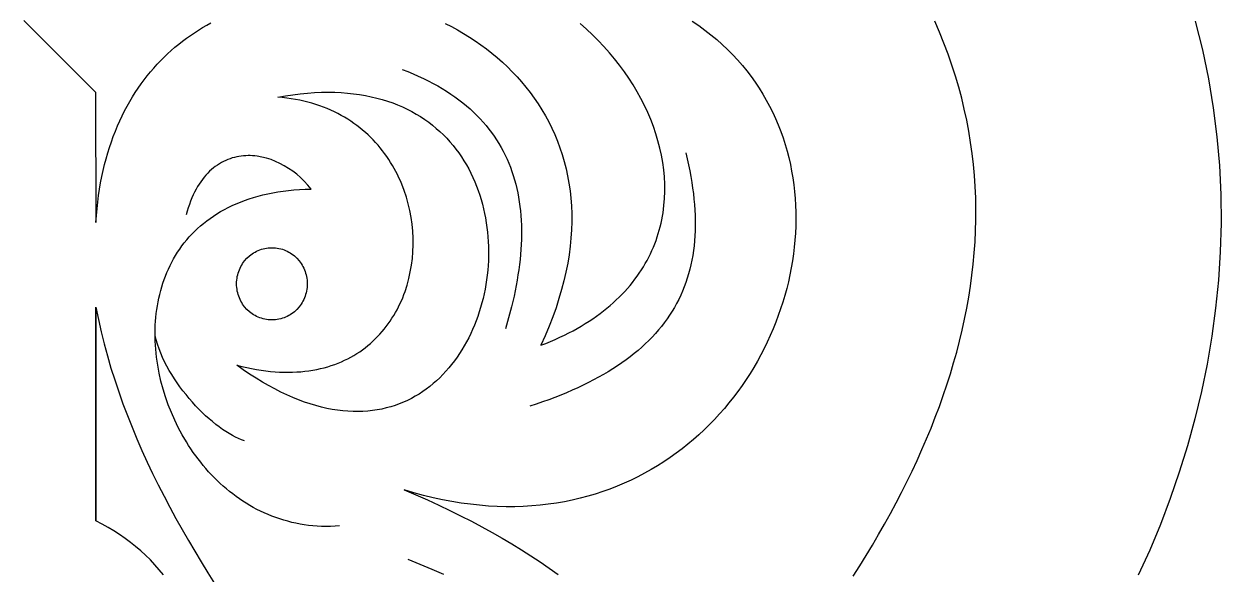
# Model space of a CAD drawing. Extents: x -5 to 96, y -47 to 131.
# Drawn here: x 46.58 to 75.69, y 7 to 20.38 of the extents above; entities that cross this region are included whole.
import ezdxf

# ---------------------------------------------------------------- set-up
doc = ezdxf.new("R2010")
doc.units = 0
doc.header["$MEASUREMENT"] = 0
doc.layers.add('LAYER_1', color=18, linetype='CONTINUOUS')

msp = doc.modelspace()

# ---------------------------------------------------------------- linework, layer by layer
at = {"layer": 'LAYER_1'}
for points in [[(46.58, 20.462), (48.316, 18.717), (48.329, 15.552), (48.341, 15.719), (48.356, 15.883), (48.373, 16.045), (48.394, 16.203), (48.418, 16.359), (48.444, 16.513), (48.474, 16.663), (48.506, 16.811), (48.54, 16.956), (48.578, 17.098), (48.618, 17.238), (48.66, 17.375), (48.705, 17.509), (48.753, 17.641), (48.803, 17.77), (48.856, 17.896), (48.91, 18.02), (48.968, 18.141), (49.027, 18.26), (49.089, 18.376), (49.153, 18.489), (49.219, 18.6), (49.287, 18.708), (49.357, 18.814), (49.429, 18.917), (49.503, 19.017), (49.579, 19.115), (49.657, 19.211), (49.737, 19.303), (49.819, 19.394), (49.902, 19.482), (49.987, 19.567), (50.074, 19.65), (50.162, 19.731), (50.252, 19.809), (50.344, 19.884), (50.437, 19.957), (50.531, 20.028), (50.627, 20.096), (50.724, 20.162), (50.823, 20.226), (50.923, 20.287), (51.024, 20.345), (51.126, 20.402)], [(46.58, 20.462), (48.316, 18.717), (48.329, 15.552), (48.341, 15.719), (48.356, 15.883), (48.373, 16.045), (48.394, 16.203), (48.418, 16.359), (48.444, 16.513), (48.474, 16.663), (48.506, 16.811), (48.54, 16.956), (48.578, 17.098), (48.618, 17.238), (48.66, 17.375), (48.705, 17.509), (48.753, 17.641), (48.803, 17.77), (48.856, 17.896), (48.91, 18.02), (48.968, 18.141), (49.027, 18.26), (49.089, 18.376), (49.153, 18.489), (49.219, 18.6), (49.287, 18.708), (49.357, 18.814), (49.429, 18.917), (49.503, 19.017), (49.579, 19.115), (49.657, 19.211), (49.737, 19.303), (49.819, 19.394), (49.902, 19.482), (49.987, 19.567), (50.074, 19.65), (50.162, 19.731), (50.252, 19.809), (50.344, 19.884), (50.437, 19.957), (50.531, 20.028), (50.627, 20.096), (50.724, 20.162), (50.823, 20.226), (50.923, 20.287), (51.024, 20.345), (51.126, 20.402)], [(62.83, 20.441), (62.986, 20.335), (63.137, 20.225), (63.283, 20.112), (63.423, 19.996), (63.558, 19.876), (63.688, 19.753), (63.813, 19.627), (63.933, 19.499), (64.048, 19.367), (64.157, 19.233), (64.262, 19.096), (64.361, 18.956), (64.456, 18.815), (64.546, 18.67), (64.63, 18.524), (64.71, 18.376), (64.785, 18.225), (64.855, 18.073), (64.921, 17.919), (64.981, 17.763), (65.037, 17.606), (65.088, 17.447), (65.135, 17.286), (65.176, 17.125), (65.214, 16.962), (65.246, 16.798), (65.274, 16.633), (65.298, 16.468), (65.317, 16.301), (65.331, 16.134), (65.341, 15.966), (65.347, 15.798), (65.348, 15.629), (65.345, 15.46), (65.337, 15.291), (65.326, 15.122), (65.31, 14.952), (65.289, 14.783), (65.265, 14.615), (65.236, 14.446), (65.204, 14.278), (65.167, 14.11), (65.126, 13.943), (65.081, 13.777), (65.032, 13.612), (64.978, 13.448), (64.921, 13.284), (64.86, 13.122), (64.795, 12.961), (64.727, 12.801), (64.654, 12.643), (64.578, 12.486), (64.497, 12.331), (64.413, 12.178), (64.325, 12.026), (64.234, 11.877), (64.139, 11.729), (64.04, 11.584), (63.937, 11.441), (63.831, 11.3), (63.722, 11.162), (63.609, 11.026), (63.492, 10.893), (63.372, 10.763), (63.249, 10.636), (63.122, 10.511), (62.991, 10.39), (62.858, 10.272), (62.721, 10.157), (62.58, 10.045), (62.437, 9.937), (62.29, 9.832), (62.14, 9.731), (61.987, 9.634), (61.83, 9.541), (61.671, 9.452), (61.508, 9.366), (61.343, 9.285), (61.174, 9.209), (61.003, 9.136), (60.828, 9.068), (60.651, 9.005), (60.47, 8.946), (60.287, 8.893), (60.101, 8.844), (59.912, 8.8), (59.72, 8.761), (59.525, 8.727), (59.328, 8.699), (59.128, 8.676), (58.925, 8.658), (58.72, 8.646), (58.512, 8.64), (58.302, 8.639), (58.089, 8.645), (57.873, 8.656), (57.655, 8.674), (57.435, 8.697), (57.212, 8.728), (56.986, 8.764), (56.758, 8.807), (56.528, 8.856), (56.296, 8.913), (56.061, 8.976), (55.824, 9.046), (56.109, 8.926), (56.389, 8.803), (56.664, 8.678), (56.934, 8.551), (57.198, 8.421), (57.458, 8.288), (57.712, 8.153), (57.961, 8.016), (58.205, 7.877), (58.445, 7.735), (58.679, 7.591), (58.908, 7.445), (59.133, 7.297), (59.352, 7.147), (59.567, 6.994)], [(62.83, 20.441), (62.986, 20.335), (63.137, 20.225), (63.283, 20.112), (63.423, 19.996), (63.558, 19.876), (63.688, 19.753), (63.813, 19.627), (63.933, 19.499), (64.048, 19.367), (64.157, 19.233), (64.262, 19.096), (64.361, 18.956), (64.456, 18.815), (64.546, 18.67), (64.63, 18.524), (64.71, 18.376), (64.785, 18.225), (64.855, 18.073), (64.921, 17.919), (64.981, 17.763), (65.037, 17.606), (65.088, 17.447), (65.135, 17.286), (65.176, 17.125), (65.214, 16.962), (65.246, 16.798), (65.274, 16.633), (65.298, 16.468), (65.317, 16.301), (65.331, 16.134), (65.341, 15.966), (65.347, 15.798), (65.348, 15.629), (65.345, 15.46), (65.337, 15.291), (65.326, 15.122), (65.31, 14.952), (65.289, 14.783), (65.265, 14.615), (65.236, 14.446), (65.204, 14.278), (65.167, 14.11), (65.126, 13.943), (65.081, 13.777), (65.032, 13.612), (64.978, 13.448), (64.921, 13.284), (64.86, 13.122), (64.795, 12.961), (64.727, 12.801), (64.654, 12.643), (64.578, 12.486), (64.497, 12.331), (64.413, 12.178), (64.325, 12.026), (64.234, 11.877), (64.139, 11.729), (64.04, 11.584), (63.937, 11.441), (63.831, 11.3), (63.722, 11.162), (63.609, 11.026), (63.492, 10.893), (63.372, 10.763), (63.249, 10.636), (63.122, 10.511), (62.991, 10.39), (62.858, 10.272), (62.721, 10.157), (62.58, 10.045), (62.437, 9.937), (62.29, 9.832), (62.14, 9.731), (61.987, 9.634), (61.83, 9.541), (61.671, 9.452), (61.508, 9.366), (61.343, 9.285), (61.174, 9.209), (61.003, 9.136), (60.828, 9.068), (60.651, 9.005), (60.47, 8.946), (60.287, 8.893), (60.101, 8.844), (59.912, 8.8), (59.72, 8.761), (59.525, 8.727), (59.328, 8.699), (59.128, 8.676), (58.925, 8.658), (58.72, 8.646), (58.512, 8.64), (58.302, 8.639), (58.089, 8.645), (57.873, 8.656), (57.655, 8.674), (57.435, 8.697), (57.212, 8.728), (56.986, 8.764), (56.758, 8.807), (56.528, 8.856), (56.296, 8.913), (56.061, 8.976), (55.824, 9.046), (56.109, 8.926), (56.389, 8.803), (56.664, 8.678), (56.934, 8.551), (57.198, 8.421), (57.458, 8.288), (57.712, 8.153), (57.961, 8.016), (58.205, 7.877), (58.445, 7.735), (58.679, 7.591), (58.908, 7.445), (59.133, 7.297), (59.352, 7.147), (59.567, 6.994)], [(56.822, 20.388), (56.973, 20.311), (57.121, 20.231), (57.267, 20.146), (57.411, 20.057), (57.552, 19.965), (57.69, 19.869), (57.825, 19.769), (57.958, 19.666), (58.087, 19.558), (58.212, 19.447), (58.334, 19.333), (58.453, 19.215), (58.568, 19.093), (58.679, 18.968), (58.786, 18.839), (58.89, 18.707), (58.988, 18.571), (59.083, 18.432), (59.173, 18.289), (59.258, 18.143), (59.339, 17.994), (59.415, 17.841), (59.486, 17.685), (59.551, 17.526), (59.612, 17.363), (59.667, 17.198), (59.717, 17.029), (59.76, 16.857), (59.799, 16.682), (59.831, 16.503), (59.857, 16.322), (59.877, 16.138), (59.891, 15.95), (59.898, 15.76), (59.899, 15.566), (59.893, 15.37), (59.88, 15.171), (59.86, 14.969), (59.833, 14.764), (59.8, 14.556), (59.758, 14.345), (59.709, 14.132), (59.653, 13.916), (59.589, 13.697), (59.517, 13.476), (59.437, 13.252), (59.349, 13.025), (59.253, 12.795), (59.148, 12.563), (59.268, 12.61), (59.385, 12.658), (59.499, 12.708), (59.611, 12.758), (59.72, 12.81), (59.827, 12.864), (59.931, 12.918), (60.032, 12.974), (60.131, 13.031), (60.227, 13.09), (60.321, 13.149), (60.412, 13.21), (60.501, 13.272), (60.587, 13.334), (60.671, 13.398), (60.752, 13.463), (60.831, 13.53), (60.907, 13.597), (60.981, 13.665), (61.053, 13.734), (61.122, 13.804), (61.189, 13.874), (61.254, 13.946), (61.316, 14.019), (61.376, 14.092), (61.433, 14.167), (61.488, 14.242), (61.541, 14.317), (61.592, 14.394), (61.64, 14.471), (61.686, 14.549), (61.73, 14.628), (61.772, 14.707), (61.811, 14.787), (61.849, 14.868), (61.884, 14.949), (61.917, 15.031), (61.948, 15.113), (61.976, 15.196), (62.003, 15.279), (62.027, 15.362), (62.05, 15.447), (62.07, 15.531), (62.088, 15.616), (62.104, 15.701), (62.119, 15.787), (62.131, 15.873), (62.141, 15.959), (62.155, 16.132), (62.162, 16.306), (62.16, 16.481), (62.151, 16.656), (62.135, 16.832), (62.111, 17.007), (62.08, 17.183), (62.042, 17.358), (61.996, 17.533), (61.944, 17.707), (61.885, 17.881), (61.819, 18.053), (61.746, 18.224), (61.667, 18.394), (61.582, 18.562), (61.49, 18.728), (61.393, 18.892), (61.289, 19.054), (61.179, 19.214), (61.063, 19.371), (60.942, 19.526), (60.815, 19.677), (60.683, 19.825), (60.545, 19.97), (60.402, 20.112), (60.254, 20.249), (60.101, 20.383)], [(56.822, 20.388), (56.973, 20.311), (57.121, 20.231), (57.267, 20.146), (57.411, 20.057), (57.552, 19.965), (57.69, 19.869), (57.825, 19.769), (57.958, 19.666), (58.087, 19.558), (58.212, 19.447), (58.334, 19.333), (58.453, 19.215), (58.568, 19.093), (58.679, 18.968), (58.786, 18.839), (58.89, 18.707), (58.988, 18.571), (59.083, 18.432), (59.173, 18.289), (59.258, 18.143), (59.339, 17.994), (59.415, 17.841), (59.486, 17.685), (59.551, 17.526), (59.612, 17.363), (59.667, 17.198), (59.717, 17.029), (59.76, 16.857), (59.799, 16.682), (59.831, 16.503), (59.857, 16.322), (59.877, 16.138), (59.891, 15.95), (59.898, 15.76), (59.899, 15.566), (59.893, 15.37), (59.88, 15.171), (59.86, 14.969), (59.833, 14.764), (59.8, 14.556), (59.758, 14.345), (59.709, 14.132), (59.653, 13.916), (59.589, 13.697), (59.517, 13.476), (59.437, 13.252), (59.349, 13.025), (59.253, 12.795), (59.148, 12.563), (59.268, 12.61), (59.385, 12.658), (59.499, 12.708), (59.611, 12.758), (59.72, 12.81), (59.827, 12.864), (59.931, 12.918), (60.032, 12.974), (60.131, 13.031), (60.227, 13.09), (60.321, 13.149), (60.412, 13.21), (60.501, 13.272), (60.587, 13.334), (60.671, 13.398), (60.752, 13.463), (60.831, 13.53), (60.907, 13.597), (60.981, 13.665), (61.053, 13.734), (61.122, 13.804), (61.189, 13.874), (61.254, 13.946), (61.316, 14.019), (61.376, 14.092), (61.433, 14.167), (61.488, 14.242), (61.541, 14.317), (61.592, 14.394), (61.64, 14.471), (61.686, 14.549), (61.73, 14.628), (61.772, 14.707), (61.811, 14.787), (61.849, 14.868), (61.884, 14.949), (61.917, 15.031), (61.948, 15.113), (61.976, 15.196), (62.003, 15.279), (62.027, 15.362), (62.05, 15.447), (62.07, 15.531), (62.088, 15.616), (62.104, 15.701), (62.119, 15.787), (62.131, 15.873), (62.141, 15.959), (62.155, 16.132), (62.162, 16.306), (62.16, 16.481), (62.151, 16.656), (62.135, 16.832), (62.111, 17.007), (62.08, 17.183), (62.042, 17.358), (61.996, 17.533), (61.944, 17.707), (61.885, 17.881), (61.819, 18.053), (61.746, 18.224), (61.667, 18.394), (61.582, 18.562), (61.49, 18.728), (61.393, 18.892), (61.289, 19.054), (61.179, 19.214), (61.063, 19.371), (60.942, 19.526), (60.815, 19.677), (60.683, 19.825), (60.545, 19.97), (60.402, 20.112), (60.254, 20.249), (60.101, 20.383)], [(66.741, 6.95), (66.902, 7.201), (67.058, 7.454), (67.212, 7.707), (67.361, 7.962), (67.507, 8.217), (67.649, 8.473), (67.786, 8.73), (67.92, 8.988), (68.05, 9.246), (68.176, 9.506), (68.297, 9.766), (68.414, 10.026), (68.527, 10.288), (68.635, 10.55), (68.738, 10.813), (68.837, 11.076), (68.931, 11.339), (69.02, 11.604), (69.105, 11.869), (69.184, 12.134), (69.258, 12.4), (69.327, 12.666), (69.391, 12.932), (69.45, 13.199), (69.503, 13.466), (69.551, 13.734), (69.593, 14.002), (69.629, 14.27), (69.66, 14.538), (69.685, 14.807), (69.704, 15.075), (69.717, 15.344), (69.724, 15.613), (69.725, 15.882), (69.72, 16.151), (69.708, 16.42), (69.69, 16.689), (69.666, 16.958), (69.635, 17.227), (69.598, 17.496), (69.553, 17.765), (69.502, 18.034), (69.444, 18.302), (69.38, 18.571), (69.308, 18.839), (69.229, 19.107), (69.143, 19.374), (69.049, 19.642), (68.949, 19.909), (68.841, 20.175), (68.725, 20.441)], [(66.741, 6.95), (66.902, 7.201), (67.058, 7.454), (67.212, 7.707), (67.361, 7.962), (67.507, 8.217), (67.649, 8.473), (67.786, 8.73), (67.92, 8.988), (68.05, 9.246), (68.176, 9.506), (68.297, 9.766), (68.414, 10.026), (68.527, 10.288), (68.635, 10.55), (68.738, 10.813), (68.837, 11.076), (68.931, 11.339), (69.02, 11.604), (69.105, 11.869), (69.184, 12.134), (69.258, 12.4), (69.327, 12.666), (69.391, 12.932), (69.45, 13.199), (69.503, 13.466), (69.551, 13.734), (69.593, 14.002), (69.629, 14.27), (69.66, 14.538), (69.685, 14.807), (69.704, 15.075), (69.717, 15.344), (69.724, 15.613), (69.725, 15.882), (69.72, 16.151), (69.708, 16.42), (69.69, 16.689), (69.666, 16.958), (69.635, 17.227), (69.598, 17.496), (69.553, 17.765), (69.502, 18.034), (69.444, 18.302), (69.38, 18.571), (69.308, 18.839), (69.229, 19.107), (69.143, 19.374), (69.049, 19.642), (68.949, 19.909), (68.841, 20.175), (68.725, 20.441)], [(75.058, 20.442), (75.234, 19.742), (75.38, 19.04), (75.497, 18.337), (75.585, 17.634), (75.646, 16.931), (75.68, 16.231), (75.686, 15.533), (75.667, 14.839), (75.623, 14.149), (75.555, 13.463), (75.463, 12.782), (75.348, 12.107), (75.21, 11.438), (75.051, 10.777), (74.871, 10.122), (74.671, 9.475), (74.45, 8.836), (74.21, 8.205), (73.951, 7.583), (73.674, 6.971)], [(55.776, 19.27), (55.91, 19.218), (56.04, 19.164), (56.167, 19.109), (56.291, 19.051), (56.411, 18.992), (56.527, 18.931), (56.64, 18.869), (56.75, 18.805), (56.857, 18.739), (56.96, 18.671), (57.06, 18.602), (57.157, 18.531), (57.25, 18.458), (57.341, 18.384), (57.428, 18.308), (57.512, 18.231), (57.592, 18.152), (57.67, 18.072), (57.745, 17.99), (57.816, 17.906), (57.885, 17.821), (57.95, 17.735), (58.013, 17.647), (58.072, 17.557), (58.129, 17.466), (58.182, 17.374), (58.233, 17.28), (58.281, 17.185), (58.326, 17.089), (58.368, 16.991), (58.407, 16.892), (58.444, 16.791), (58.478, 16.689), (58.509, 16.586), (58.537, 16.482), (58.563, 16.376), (58.586, 16.269), (58.606, 16.161), (58.624, 16.051), (58.639, 15.941), (58.651, 15.829), (58.661, 15.716), (58.669, 15.601), (58.674, 15.486), (58.676, 15.37), (58.677, 15.252), (58.674, 15.133), (58.669, 15.014), (58.662, 14.893), (58.653, 14.771), (58.641, 14.648), (58.627, 14.524), (58.61, 14.399), (58.592, 14.273), (58.571, 14.146), (58.548, 14.018), (58.495, 13.76), (58.433, 13.498), (58.364, 13.232), (58.286, 12.963)], [(54.255, 8.172), (54.144, 8.164), (54.034, 8.16), (53.925, 8.159), (53.817, 8.161), (53.71, 8.167), (53.604, 8.175), (53.499, 8.186), (53.396, 8.2), (53.293, 8.217), (53.192, 8.236), (53.092, 8.259), (52.993, 8.284), (52.895, 8.311), (52.798, 8.342), (52.703, 8.375), (52.608, 8.41), (52.515, 8.448), (52.424, 8.488), (52.333, 8.53), (52.244, 8.575), (52.156, 8.622), (52.069, 8.672), (51.984, 8.723), (51.9, 8.777), (51.818, 8.832), (51.737, 8.89), (51.657, 8.949), (51.579, 9.011), (51.502, 9.074), (51.426, 9.139), (51.352, 9.206), (51.28, 9.275), (51.209, 9.345), (51.139, 9.417), (51.071, 9.49), (51.005, 9.565), (50.94, 9.642), (50.877, 9.719), (50.815, 9.799), (50.755, 9.879), (50.696, 9.961), (50.639, 10.044), (50.584, 10.128), (50.531, 10.213), (50.428, 10.387), (50.333, 10.565), (50.245, 10.746), (50.164, 10.93), (50.09, 11.117), (50.023, 11.307), (49.964, 11.498), (49.912, 11.691), (49.868, 11.885), (49.832, 12.079), (49.804, 12.275), (49.793, 12.372), (49.784, 12.47), (49.777, 12.567), (49.772, 12.664), (49.769, 12.761), (49.769, 12.858), (49.77, 12.955), (49.774, 13.051), (49.779, 13.146), (49.787, 13.242), (49.797, 13.337), (49.81, 13.431), (49.824, 13.524), (49.841, 13.617), (49.86, 13.71), (49.881, 13.801), (49.904, 13.892), (49.93, 13.982), (49.958, 14.071), (49.988, 14.159), (50.021, 14.246), (50.056, 14.332), (50.093, 14.417), (50.133, 14.501), (50.175, 14.584), (50.22, 14.665), (50.267, 14.745), (50.316, 14.824), (50.368, 14.902), (50.422, 14.978), (50.479, 15.052), (50.539, 15.125), (50.6, 15.197), (50.665, 15.266), (50.732, 15.335), (50.801, 15.401), (50.874, 15.466), (50.948, 15.528), (51.026, 15.589), (51.105, 15.648), (51.188, 15.705), (51.273, 15.76), (51.361, 15.813), (51.452, 15.864), (51.545, 15.913), (51.641, 15.959), (51.74, 16.003), (51.842, 16.045), (51.946, 16.085), (52.053, 16.122), (52.163, 16.156), (52.276, 16.189), (52.391, 16.218), (52.51, 16.245), (52.631, 16.269), (52.755, 16.291), (52.882, 16.31), (53.012, 16.326), (53.145, 16.339), (53.281, 16.349), (53.419, 16.357), (53.561, 16.361), (53.48, 16.459), (53.395, 16.551), (53.305, 16.639), (53.211, 16.72), (53.114, 16.796), (53.013, 16.865), (52.91, 16.928), (52.804, 16.985), (52.696, 17.034), (52.587, 17.077), (52.476, 17.112), (52.365, 17.139), (52.253, 17.159), (52.196, 17.166), (52.14, 17.171), (52.084, 17.174), (52.028, 17.174), (51.972, 17.173), (51.917, 17.169), (51.861, 17.163), (51.806, 17.155), (51.752, 17.145), (51.697, 17.132), (51.643, 17.117), (51.59, 17.1), (51.537, 17.081), (51.485, 17.059), (51.433, 17.034), (51.382, 17.007), (51.331, 16.978), (51.282, 16.946), (51.233, 16.912), (51.185, 16.874), (51.138, 16.835), (51.092, 16.793), (51.047, 16.748), (51.003, 16.7), (50.96, 16.65), (50.918, 16.597), (50.878, 16.541), (50.839, 16.482), (50.8, 16.42), (50.764, 16.356), (50.728, 16.289), (50.694, 16.218), (50.662, 16.145), (50.631, 16.069), (50.602, 15.99), (50.574, 15.907), (50.548, 15.822), (50.523, 15.733)], [(62.67, 17.241), (62.706, 17.094), (62.738, 16.949), (62.768, 16.806), (62.794, 16.664), (62.818, 16.524), (62.839, 16.386), (62.856, 16.25), (62.871, 16.116), (62.883, 15.983), (62.892, 15.852), (62.899, 15.723), (62.902, 15.595), (62.902, 15.47), (62.899, 15.345), (62.894, 15.223), (62.885, 15.102), (62.873, 14.983), (62.859, 14.866), (62.841, 14.75), (62.82, 14.636), (62.797, 14.523), (62.77, 14.412), (62.741, 14.303), (62.708, 14.195), (62.672, 14.089), (62.634, 13.985), (62.592, 13.882), (62.548, 13.78), (62.5, 13.68), (62.449, 13.582), (62.395, 13.485), (62.338, 13.39), (62.278, 13.296), (62.215, 13.204), (62.149, 13.113), (62.08, 13.024), (62.008, 12.936), (61.933, 12.849), (61.854, 12.764), (61.773, 12.681), (61.688, 12.599), (61.601, 12.518), (61.51, 12.439), (61.416, 12.361), (61.319, 12.284), (61.219, 12.209), (61.116, 12.135), (61.009, 12.063), (60.9, 11.992), (60.787, 11.922), (60.671, 11.854), (60.552, 11.786), (60.43, 11.721), (60.305, 11.656), (60.176, 11.593), (60.044, 11.531), (59.909, 11.47), (59.771, 11.411), (59.63, 11.352), (59.486, 11.295), (59.338, 11.24), (59.187, 11.185), (59.033, 11.132), (58.876, 11.08)], [(49.973, 6.984), (49.871, 7.108), (49.764, 7.229), (49.653, 7.346), (49.538, 7.459), (49.419, 7.567), (49.296, 7.672), (49.169, 7.773), (49.039, 7.87), (48.904, 7.963), (48.766, 8.051), (48.624, 8.136), (48.478, 8.216), (48.329, 8.292), (48.329, 13.49), (48.389, 13.191), (48.456, 12.894), (48.529, 12.598), (48.609, 12.304), (48.695, 12.011), (48.786, 11.72), (48.884, 11.43), (48.987, 11.142), (49.095, 10.855), (49.209, 10.57), (49.327, 10.287), (49.45, 10.006), (49.578, 9.726), (49.709, 9.448), (49.845, 9.172), (49.985, 8.898), (50.128, 8.626), (50.275, 8.356), (50.425, 8.087), (50.577, 7.821), (50.733, 7.557), (50.891, 7.295), (51.052, 7.034), (51.214, 6.776)], [(48.329, 13.49), (48.389, 13.191), (48.456, 12.894), (48.529, 12.598), (48.609, 12.304), (48.695, 12.011), (48.786, 11.72), (48.884, 11.43), (48.987, 11.142), (49.095, 10.855), (49.209, 10.57), (49.327, 10.287), (49.45, 10.006), (49.578, 9.726), (49.709, 9.448), (49.845, 9.172), (49.985, 8.898), (50.128, 8.626), (50.275, 8.356), (50.425, 8.087), (50.577, 7.821), (50.733, 7.557), (50.891, 7.295), (51.052, 7.034), (51.214, 6.776)], [(48.329, 13.452), (48.329, 8.292)], [(51.942, 10.241), (51.872, 10.265), (51.799, 10.294), (51.725, 10.33), (51.648, 10.37), (51.57, 10.415), (51.49, 10.465), (51.41, 10.519), (51.328, 10.578), (51.246, 10.641), (51.163, 10.707), (51.081, 10.778), (50.998, 10.852), (50.916, 10.93), (50.835, 11.011), (50.754, 11.095), (50.675, 11.181), (50.597, 11.271), (50.521, 11.363), (50.446, 11.457), (50.374, 11.553), (50.304, 11.651), (50.237, 11.751), (50.173, 11.852), (50.112, 11.954), (50.054, 12.058), (50.001, 12.163), (49.951, 12.268), (49.905, 12.374), (49.864, 12.48), (49.827, 12.587), (49.795, 12.693), (49.769, 12.799)], [(49.973, 6.984), (49.871, 7.108), (49.764, 7.229), (49.653, 7.346), (49.538, 7.459), (49.419, 7.567), (49.296, 7.672), (49.169, 7.773), (49.039, 7.87), (48.904, 7.963), (48.766, 8.051), (48.624, 8.136), (48.478, 8.216), (48.329, 8.292)], [(56.791, 6.992), (56.506, 7.116), (56.215, 7.238), (55.919, 7.359)]]:
    msp.add_lwpolyline(points, dxfattribs=at)
for points in [[(52.749, 18.596), (52.936, 18.628), (53.118, 18.655), (53.297, 18.677), (53.472, 18.694), (53.644, 18.706), (53.812, 18.713), (53.976, 18.715), (54.137, 18.713), (54.293, 18.706), (54.447, 18.695), (54.596, 18.679), (54.742, 18.659), (54.885, 18.635), (55.024, 18.607), (55.159, 18.575), (55.291, 18.539), (55.42, 18.499), (55.545, 18.456), (55.666, 18.409), (55.784, 18.358), (55.899, 18.304), (56.01, 18.247), (56.118, 18.186), (56.222, 18.122), (56.323, 18.055), (56.421, 17.985), (56.515, 17.913), (56.606, 17.837), (56.694, 17.759), (56.779, 17.678), (56.86, 17.595), (56.938, 17.509), (57.012, 17.421), (57.084, 17.331), (57.152, 17.238), (57.217, 17.144), (57.279, 17.047), (57.338, 16.949), (57.393, 16.849), (57.446, 16.747), (57.495, 16.644), (57.542, 16.539), (57.585, 16.433), (57.625, 16.325), (57.662, 16.216), (57.696, 16.107), (57.727, 15.996), (57.755, 15.884), (57.78, 15.771), (57.802, 15.658), (57.822, 15.544), (57.838, 15.429), (57.851, 15.314), (57.862, 15.198), (57.869, 15.083), (57.874, 14.967), (57.876, 14.85), (57.875, 14.734), (57.871, 14.618), (57.865, 14.502), (57.855, 14.387), (57.843, 14.272), (57.828, 14.157), (57.811, 14.042), (57.79, 13.929), (57.767, 13.816), (57.742, 13.704), (57.713, 13.593), (57.682, 13.482), (57.649, 13.373), (57.613, 13.265), (57.574, 13.159), (57.532, 13.054), (57.488, 12.95), (57.442, 12.848), (57.393, 12.747), (57.341, 12.648), (57.287, 12.551), (57.23, 12.456), (57.171, 12.363), (57.11, 12.272), (57.046, 12.183), (56.979, 12.097), (56.911, 12.013), (56.84, 11.931), (56.766, 11.852), (56.69, 11.776), (56.612, 11.702), (56.531, 11.632), (56.448, 11.564), (56.363, 11.499), (56.276, 11.437), (56.186, 11.379), (56.094, 11.324), (56, 11.272), (55.904, 11.224), (55.805, 11.18), (55.705, 11.139), (55.602, 11.101), (55.497, 11.068), (55.39, 11.039), (55.28, 11.014), (55.169, 10.992), (55.055, 10.976), (54.94, 10.963), (54.822, 10.955), (54.703, 10.951), (54.581, 10.952), (54.458, 10.958), (54.332, 10.968), (54.205, 10.984), (54.075, 11.004), (53.944, 11.029), (53.811, 11.06), (53.675, 11.096), (53.538, 11.137), (53.399, 11.183), (53.258, 11.236), (53.116, 11.293), (52.971, 11.357), (52.825, 11.426), (52.677, 11.501), (52.527, 11.582), (52.376, 11.67), (52.222, 11.763), (52.067, 11.863), (51.911, 11.969), (51.752, 12.081), (51.876, 12.05), (51.997, 12.022), (52.116, 11.997), (52.234, 11.975), (52.35, 11.957), (52.465, 11.941), (52.577, 11.929), (52.688, 11.919), (52.797, 11.912), (52.904, 11.908), (53.009, 11.907), (53.113, 11.909), (53.215, 11.914), (53.315, 11.921), (53.413, 11.931), (53.51, 11.943), (53.605, 11.958), (53.698, 11.975), (53.789, 11.995), (53.878, 12.017), (53.966, 12.042), (54.052, 12.069), (54.136, 12.098), (54.218, 12.129), (54.298, 12.163), (54.377, 12.199), (54.454, 12.236), (54.529, 12.276), (54.602, 12.318), (54.673, 12.362), (54.743, 12.407), (54.811, 12.455), (54.877, 12.504), (54.941, 12.555), (55.004, 12.608), (55.064, 12.662), (55.123, 12.718), (55.18, 12.776), (55.235, 12.835), (55.289, 12.895), (55.34, 12.957), (55.39, 13.021), (55.438, 13.086), (55.484, 13.152), (55.528, 13.219), (55.571, 13.287), (55.612, 13.357), (55.651, 13.428), (55.688, 13.5), (55.723, 13.572), (55.756, 13.646), (55.788, 13.721), (55.817, 13.796), (55.845, 13.873), (55.896, 14.028), (55.939, 14.186), (55.974, 14.346), (56.003, 14.509), (56.024, 14.673), (56.037, 14.838), (56.043, 15.005), (56.042, 15.171), (56.034, 15.338), (56.018, 15.505), (55.994, 15.672), (55.963, 15.837), (55.925, 16.001), (55.879, 16.164), (55.826, 16.324), (55.765, 16.482), (55.732, 16.56), (55.697, 16.638), (55.66, 16.714), (55.622, 16.79), (55.581, 16.865), (55.539, 16.938), (55.494, 17.011), (55.448, 17.083), (55.4, 17.154), (55.35, 17.224), (55.298, 17.292), (55.244, 17.36), (55.189, 17.426), (55.131, 17.491), (55.072, 17.554), (55.01, 17.617), (54.947, 17.677), (54.882, 17.736), (54.815, 17.794), (54.746, 17.85), (54.675, 17.905), (54.603, 17.958), (54.528, 18.009), (54.452, 18.058), (54.373, 18.106), (54.293, 18.152), (54.211, 18.196), (54.127, 18.238), (54.041, 18.278), (53.953, 18.316), (53.863, 18.352), (53.771, 18.385), (53.678, 18.417), (53.582, 18.446), (53.485, 18.473), (53.386, 18.498), (53.284, 18.521), (53.181, 18.541), (53.076, 18.558), (52.969, 18.574), (52.86, 18.586)], [(52.749, 18.596), (52.936, 18.628), (53.118, 18.655), (53.297, 18.677), (53.472, 18.694), (53.644, 18.706), (53.812, 18.713), (53.976, 18.715), (54.137, 18.713), (54.293, 18.706), (54.447, 18.695), (54.596, 18.679), (54.742, 18.659), (54.885, 18.635), (55.024, 18.607), (55.159, 18.575), (55.291, 18.539), (55.42, 18.499), (55.545, 18.456), (55.666, 18.409), (55.784, 18.358), (55.899, 18.304), (56.01, 18.247), (56.118, 18.186), (56.222, 18.122), (56.323, 18.055), (56.421, 17.985), (56.515, 17.913), (56.606, 17.837), (56.694, 17.759), (56.779, 17.678), (56.86, 17.595), (56.938, 17.509), (57.012, 17.421), (57.084, 17.331), (57.152, 17.238), (57.217, 17.144), (57.279, 17.047), (57.338, 16.949), (57.393, 16.849), (57.446, 16.747), (57.495, 16.644), (57.542, 16.539), (57.585, 16.433), (57.625, 16.325), (57.662, 16.216), (57.696, 16.107), (57.727, 15.996), (57.755, 15.884), (57.78, 15.771), (57.802, 15.658), (57.822, 15.544), (57.838, 15.429), (57.851, 15.314), (57.862, 15.198), (57.869, 15.083), (57.874, 14.967), (57.876, 14.85), (57.875, 14.734), (57.871, 14.618), (57.865, 14.502), (57.855, 14.387), (57.843, 14.272), (57.828, 14.157), (57.811, 14.042), (57.79, 13.929), (57.767, 13.816), (57.742, 13.704), (57.713, 13.593), (57.682, 13.482), (57.649, 13.373), (57.613, 13.265), (57.574, 13.159), (57.532, 13.054), (57.488, 12.95), (57.442, 12.848), (57.393, 12.747), (57.341, 12.648), (57.287, 12.551), (57.23, 12.456), (57.171, 12.363), (57.11, 12.272), (57.046, 12.183), (56.979, 12.097), (56.911, 12.013), (56.84, 11.931), (56.766, 11.852), (56.69, 11.776), (56.612, 11.702), (56.531, 11.632), (56.448, 11.564), (56.363, 11.499), (56.276, 11.437), (56.186, 11.379), (56.094, 11.324), (56, 11.272), (55.904, 11.224), (55.805, 11.18), (55.705, 11.139), (55.602, 11.101), (55.497, 11.068), (55.39, 11.039), (55.28, 11.014), (55.169, 10.992), (55.055, 10.976), (54.94, 10.963), (54.822, 10.955), (54.703, 10.951), (54.581, 10.952), (54.458, 10.958), (54.332, 10.968), (54.205, 10.984), (54.075, 11.004), (53.944, 11.029), (53.811, 11.06), (53.675, 11.096), (53.538, 11.137), (53.399, 11.183), (53.258, 11.236), (53.116, 11.293), (52.971, 11.357), (52.825, 11.426), (52.677, 11.501), (52.527, 11.582), (52.376, 11.67), (52.222, 11.763), (52.067, 11.863), (51.911, 11.969), (51.752, 12.081), (51.876, 12.05), (51.997, 12.022), (52.116, 11.997), (52.234, 11.975), (52.35, 11.957), (52.465, 11.941), (52.577, 11.929), (52.688, 11.919), (52.797, 11.912), (52.904, 11.908), (53.009, 11.907), (53.113, 11.909), (53.215, 11.914), (53.315, 11.921), (53.413, 11.931), (53.51, 11.943), (53.605, 11.958), (53.698, 11.975), (53.789, 11.995), (53.878, 12.017), (53.966, 12.042), (54.052, 12.069), (54.136, 12.098), (54.218, 12.129), (54.298, 12.163), (54.377, 12.199), (54.454, 12.236), (54.529, 12.276), (54.602, 12.318), (54.673, 12.362), (54.743, 12.407), (54.811, 12.455), (54.877, 12.504), (54.941, 12.555), (55.004, 12.608), (55.064, 12.662), (55.123, 12.718), (55.18, 12.776), (55.235, 12.835), (55.289, 12.895), (55.34, 12.957), (55.39, 13.021), (55.438, 13.086), (55.484, 13.152), (55.528, 13.219), (55.571, 13.287), (55.612, 13.357), (55.651, 13.428), (55.688, 13.5), (55.723, 13.572), (55.756, 13.646), (55.788, 13.721), (55.817, 13.796), (55.845, 13.873), (55.896, 14.028), (55.939, 14.186), (55.974, 14.346), (56.003, 14.509), (56.024, 14.673), (56.037, 14.838), (56.043, 15.005), (56.042, 15.171), (56.034, 15.338), (56.018, 15.505), (55.994, 15.672), (55.963, 15.837), (55.925, 16.001), (55.879, 16.164), (55.826, 16.324), (55.765, 16.482), (55.732, 16.56), (55.697, 16.638), (55.66, 16.714), (55.622, 16.79), (55.581, 16.865), (55.539, 16.938), (55.494, 17.011), (55.448, 17.083), (55.4, 17.154), (55.35, 17.224), (55.298, 17.292), (55.244, 17.36), (55.189, 17.426), (55.131, 17.491), (55.072, 17.554), (55.01, 17.617), (54.947, 17.677), (54.882, 17.736), (54.815, 17.794), (54.746, 17.85), (54.675, 17.905), (54.603, 17.958), (54.528, 18.009), (54.452, 18.058), (54.373, 18.106), (54.293, 18.152), (54.211, 18.196), (54.127, 18.238), (54.041, 18.278), (53.953, 18.316), (53.863, 18.352), (53.771, 18.385), (53.678, 18.417), (53.582, 18.446), (53.485, 18.473), (53.386, 18.498), (53.284, 18.521), (53.181, 18.541), (53.076, 18.558), (52.969, 18.574), (52.86, 18.586)], [(53.467, 14.058), (53.466, 14.013), (53.462, 13.968), (53.457, 13.924), (53.449, 13.881), (53.44, 13.838), (53.428, 13.797), (53.415, 13.756), (53.399, 13.716), (53.382, 13.677), (53.363, 13.639), (53.343, 13.602), (53.32, 13.567), (53.271, 13.499), (53.215, 13.437), (53.154, 13.38), (53.122, 13.354), (53.088, 13.33), (53.053, 13.307), (53.018, 13.286), (52.98, 13.266), (52.942, 13.249), (52.903, 13.233), (52.864, 13.219), (52.823, 13.207), (52.781, 13.197), (52.739, 13.19), (52.696, 13.184), (52.652, 13.181), (52.608, 13.18), (52.564, 13.181), (52.521, 13.184), (52.478, 13.19), (52.435, 13.197), (52.394, 13.207), (52.353, 13.219), (52.313, 13.233), (52.274, 13.249), (52.236, 13.266), (52.199, 13.286), (52.163, 13.307), (52.128, 13.33), (52.095, 13.354), (52.062, 13.38), (52.001, 13.437), (51.946, 13.499), (51.896, 13.567), (51.874, 13.602), (51.853, 13.639), (51.834, 13.677), (51.817, 13.716), (51.802, 13.756), (51.788, 13.797), (51.777, 13.838), (51.767, 13.881), (51.76, 13.924), (51.754, 13.968), (51.751, 14.013), (51.75, 14.058), (51.751, 14.103), (51.754, 14.148), (51.76, 14.192), (51.767, 14.235), (51.777, 14.277), (51.788, 14.319), (51.802, 14.36), (51.817, 14.4), (51.834, 14.439), (51.853, 14.476), (51.874, 14.513), (51.896, 14.549), (51.946, 14.617), (52.001, 14.679), (52.062, 14.736), (52.095, 14.762), (52.128, 14.786), (52.163, 14.809), (52.199, 14.83), (52.236, 14.85), (52.274, 14.867), (52.313, 14.883), (52.353, 14.897), (52.394, 14.909), (52.435, 14.918), (52.478, 14.926), (52.521, 14.932), (52.564, 14.935), (52.608, 14.936), (52.652, 14.935), (52.696, 14.932), (52.739, 14.926), (52.781, 14.918), (52.823, 14.909), (52.864, 14.897), (52.903, 14.883), (52.942, 14.867), (52.98, 14.85), (53.018, 14.83), (53.053, 14.809), (53.088, 14.786), (53.122, 14.762), (53.154, 14.736), (53.215, 14.679), (53.271, 14.617), (53.32, 14.549), (53.343, 14.513), (53.363, 14.476), (53.382, 14.439), (53.399, 14.4), (53.415, 14.36), (53.428, 14.319), (53.44, 14.277), (53.449, 14.235), (53.457, 14.192), (53.462, 14.148), (53.466, 14.103)], [(53.467, 14.058), (53.466, 14.013), (53.462, 13.968), (53.457, 13.924), (53.449, 13.881), (53.44, 13.838), (53.428, 13.797), (53.415, 13.756), (53.399, 13.716), (53.382, 13.677), (53.363, 13.639), (53.343, 13.602), (53.32, 13.567), (53.271, 13.499), (53.215, 13.437), (53.154, 13.38), (53.122, 13.354), (53.088, 13.33), (53.053, 13.307), (53.018, 13.286), (52.98, 13.266), (52.942, 13.249), (52.903, 13.233), (52.864, 13.219), (52.823, 13.207), (52.781, 13.197), (52.739, 13.19), (52.696, 13.184), (52.652, 13.181), (52.608, 13.18), (52.564, 13.181), (52.521, 13.184), (52.478, 13.19), (52.435, 13.197), (52.394, 13.207), (52.353, 13.219), (52.313, 13.233), (52.274, 13.249), (52.236, 13.266), (52.199, 13.286), (52.163, 13.307), (52.128, 13.33), (52.095, 13.354), (52.062, 13.38), (52.001, 13.437), (51.946, 13.499), (51.896, 13.567), (51.874, 13.602), (51.853, 13.639), (51.834, 13.677), (51.817, 13.716), (51.802, 13.756), (51.788, 13.797), (51.777, 13.838), (51.767, 13.881), (51.76, 13.924), (51.754, 13.968), (51.751, 14.013), (51.75, 14.058), (51.751, 14.103), (51.754, 14.148), (51.76, 14.192), (51.767, 14.235), (51.777, 14.277), (51.788, 14.319), (51.802, 14.36), (51.817, 14.4), (51.834, 14.439), (51.853, 14.476), (51.874, 14.513), (51.896, 14.549), (51.946, 14.617), (52.001, 14.679), (52.062, 14.736), (52.095, 14.762), (52.128, 14.786), (52.163, 14.809), (52.199, 14.83), (52.236, 14.85), (52.274, 14.867), (52.313, 14.883), (52.353, 14.897), (52.394, 14.909), (52.435, 14.918), (52.478, 14.926), (52.521, 14.932), (52.564, 14.935), (52.608, 14.936), (52.652, 14.935), (52.696, 14.932), (52.739, 14.926), (52.781, 14.918), (52.823, 14.909), (52.864, 14.897), (52.903, 14.883), (52.942, 14.867), (52.98, 14.85), (53.018, 14.83), (53.053, 14.809), (53.088, 14.786), (53.122, 14.762), (53.154, 14.736), (53.215, 14.679), (53.271, 14.617), (53.32, 14.549), (53.343, 14.513), (53.363, 14.476), (53.382, 14.439), (53.399, 14.4), (53.415, 14.36), (53.428, 14.319), (53.44, 14.277), (53.449, 14.235), (53.457, 14.192), (53.462, 14.148), (53.466, 14.103)]]:
    msp.add_lwpolyline(points, close=True, dxfattribs=at)

doc.saveas('drawing.dxf')
